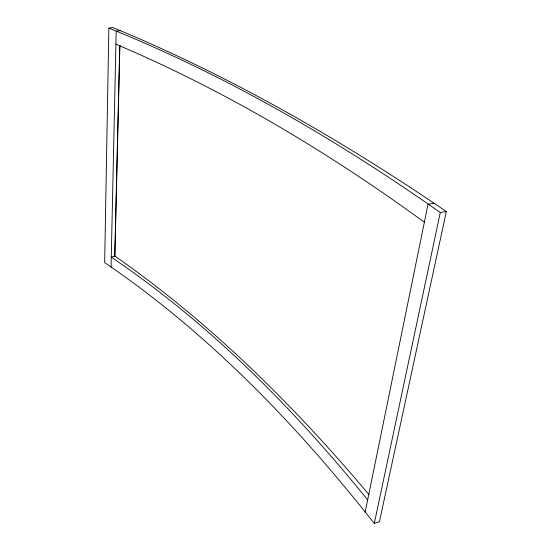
<?xml version="1.0" encoding="UTF-8"?>
<svg xmlns="http://www.w3.org/2000/svg" width="551" height="551" viewBox="0 0 551 551"><rect width="100%" height="100%" fill="white"/><g stroke="black" fill="none" stroke-linecap="round" stroke-linejoin="round"><path stroke-width="0.83" d="M108.857 28.073L104.662 262.6C208.691 333.383 296.775 424.904 374.287 523.45L379.446 521.68L446.338 211.536C341.31 139.968 230.511 76.155 112.907 27.55L108.857 28.073C226.468 75.57 336.695 139.658 440.29 212.534L446.338 211.536M111.047 267.207L116.185 31.2L120.249 30.663M368.936 494.55C293.972 405.495 210.448 322.741 114.753 256.001L119.774 45.334M114.856 256.58L119.898 45.313M365.127 512.327L428.031 204.256L434.023 203.305M374.287 523.45L440.29 212.534M114.753 256.001L111.268 257.117C209.222 323.485 293.504 408.174 367.655 499.943M115.903 44.176C225.504 90.688 328.272 152.172 424.36 222.239"/></g></svg>
